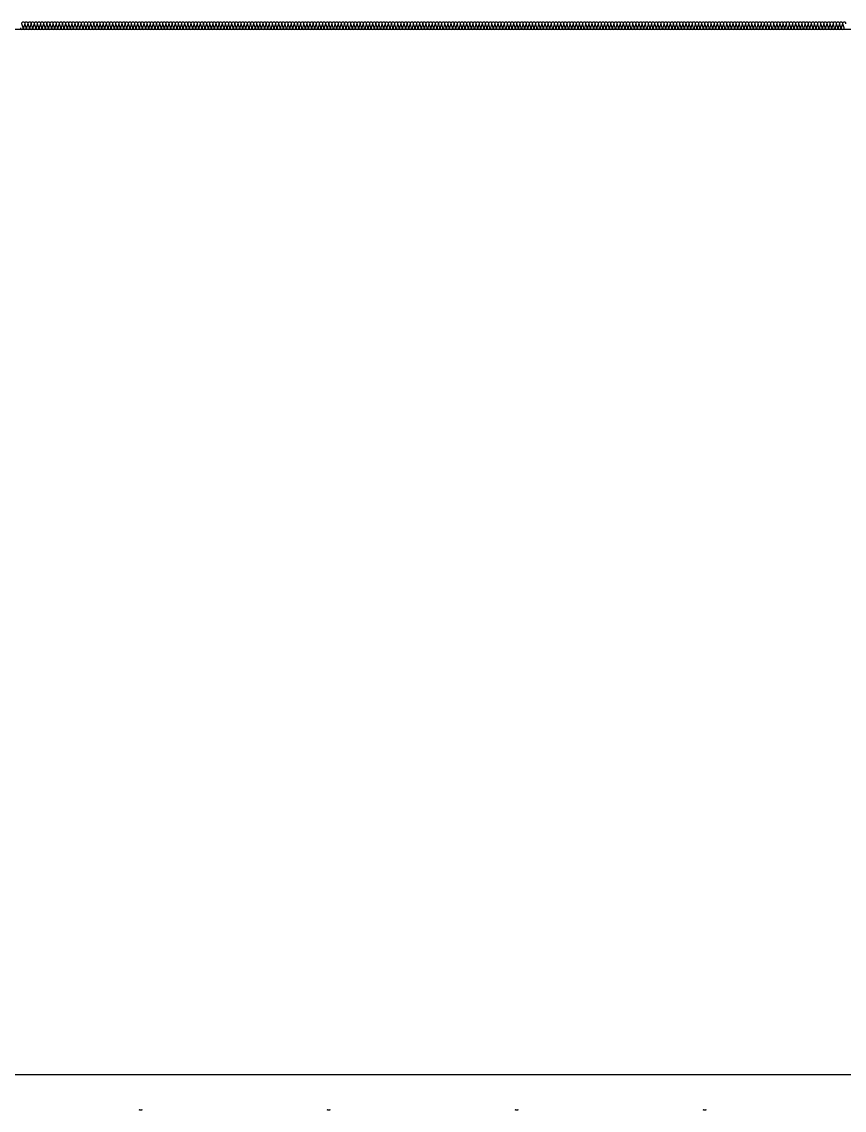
# Model space of a CAD drawing. Header units: millimetres. Extents: x 19868 to 801382, y -4805 to 85279.
# Drawn here: x 354238 to 359488, y 59952 to 66899 of the extents above; entities that cross this region are included whole.
import ezdxf

# ---------------------------------------------------------------- set-up
doc = ezdxf.new("R2010")
doc.units = ezdxf.units.MM
doc.header["$LTSCALE"] = 250
doc.linetypes.add('A2', pattern=[8, 2, -2, 2, -2])
for name, color, linetype in [('A-FIN', 6, 'Continuous'), ('C-1', 252, 'Continuous'), ('ISL', 251, 'Continuous')]:
    doc.layers.add(name, color=color, linetype=linetype)

msp = doc.modelspace()

# ---------------------------------------------------------------- linework, layer by layer
at = {"layer": 'A-FIN'}
msp.add_line((332488.2, 60178.9), (365288.2, 60178.9), dxfattribs=at)
at = {"layer": 'C-1', "linetype": 'A2'}
for p, q in [((354989.5, 59953.8), (355004.7, 59953.8)), ((356189.5, 59953.8), (356204.7, 59953.8)), ((357389.5, 59953.8), (357404.7, 59953.8)), ((358589.5, 59953.8), (358604.7, 59953.8))]:
    msp.add_line(p, q, dxfattribs=at)
for centre, start, end in [((354989.5, 59952.2), 90, 203.42869), ((355004.7, 59952.2), 336.57131, 90), ((356189.5, 59952.2), 90, 203.42869), ((356204.7, 59952.2), 336.57131, 90), ((357389.5, 59952.2), 90, 203.42869), ((357404.7, 59952.2), 336.57131, 90), ((358589.5, 59952.2), 90, 203.42869), ((358604.7, 59952.2), 336.57131, 90)]:
    msp.add_arc(centre, 1.62, start, end, dxfattribs=at)
at = {"layer": 'ISL'}
msp.add_lwpolyline([(365288.2, 60278.9), (365238.2, 60278.9), (365238.2, 65928.9), (364438.2, 65928.9), (364438.2, 66848.9), (349438.2, 66848.9), (349438.2, 65728.9), (348338.2, 65728.9), (348338.2, 66848.9), (333338.2, 66848.9), (333338.2, 65928.9), (332538.2, 65928.9), (332538.2, 60278.9), (332488.2, 60278.9)], dxfattribs=at)
msp.add_lwpolyline([(354229.4, 66861.1, 1.372593), (354247, 66861.1), (354239.4, 66886.8, -0.509267), (354248.2, 66898.9, -0.509267), (354257, 66886.8), (354249.4, 66861.1, 1.372593), (354267, 66861.1), (354259.4, 66886.8, -0.509267), (354268.2, 66898.9, -0.509267), (354277, 66886.8), (354269.4, 66861.1, 1.372593), (354287, 66861.1), (354279.4, 66886.8, -0.509267), (354288.2, 66898.9, -0.509267), (354297, 66886.8), (354289.4, 66861.1, 1.372593), (354307, 66861.1), (354299.4, 66886.8, -0.509267), (354308.2, 66898.9, -0.509267), (354317, 66886.8), (354309.4, 66861.1, 1.372593), (354327, 66861.1), (354319.4, 66886.8, -0.509267), (354328.2, 66898.9, -0.509267), (354337, 66886.8), (354329.4, 66861.1, 1.372593), (354347, 66861.1), (354339.4, 66886.8, -0.509267), (354348.2, 66898.9, -0.509267), (354357, 66886.8), (354349.4, 66861.1, 1.372593), (354367, 66861.1), (354359.4, 66886.8, -0.509267), (354368.2, 66898.9, -0.509267), (354377, 66886.8), (354369.4, 66861.1, 1.372593), (354387, 66861.1), (354379.4, 66886.8, -0.509267), (354388.2, 66898.9, -0.509267), (354397, 66886.8), (354389.4, 66861.1, 1.372593), (354407, 66861.1), (354399.4, 66886.8, -0.509267), (354408.2, 66898.9, -0.509267), (354417, 66886.8), (354409.4, 66861.1, 1.372593), (354427, 66861.1), (354419.4, 66886.8, -0.509267), (354428.2, 66898.9, -0.509267), (354437, 66886.8), (354429.4, 66861.1, 1.372593), (354447, 66861.1), (354439.4, 66886.8, -0.509267), (354448.2, 66898.9, -0.509267), (354457, 66886.8), (354449.4, 66861.1, 1.372593), (354467, 66861.1), (354459.4, 66886.8, -0.509267), (354468.2, 66898.9, -0.509267), (354477, 66886.8), (354469.4, 66861.1, 1.372593), (354487, 66861.1), (354479.4, 66886.8, -0.509267), (354488.2, 66898.9, -0.509267), (354497, 66886.8), (354489.4, 66861.1, 1.372593), (354507, 66861.1), (354499.4, 66886.8, -0.509267), (354508.2, 66898.9, -0.509267), (354517, 66886.8), (354509.4, 66861.1, 1.372593), (354527, 66861.1), (354519.4, 66886.8, -0.509267), (354528.2, 66898.9, -0.509267), (354537, 66886.8), (354529.4, 66861.1, 1.372593), (354547, 66861.1), (354539.4, 66886.8, -0.509267), (354548.2, 66898.9, -0.509267), (354557, 66886.8), (354549.4, 66861.1, 1.372593), (354567, 66861.1), (354559.4, 66886.8, -0.509267), (354568.2, 66898.9, -0.509267), (354577, 66886.8), (354569.4, 66861.1, 1.372593), (354587, 66861.1), (354579.4, 66886.8, -0.509267), (354588.2, 66898.9, -0.509267), (354597, 66886.8), (354589.4, 66861.1, 1.372593), (354607, 66861.1), (354599.4, 66886.8, -0.509267), (354608.2, 66898.9, -0.509267), (354617, 66886.8), (354609.4, 66861.1, 1.372593), (354627, 66861.1), (354619.4, 66886.8, -0.509267), (354628.2, 66898.9, -0.509267), (354637, 66886.8), (354629.4, 66861.1, 1.372593), (354647, 66861.1), (354639.4, 66886.8, -0.509267), (354648.2, 66898.9, -0.509267), (354657, 66886.8), (354649.4, 66861.1, 1.372593), (354667, 66861.1), (354659.4, 66886.8, -0.509267), (354668.2, 66898.9, -0.509267), (354677, 66886.8), (354669.4, 66861.1, 1.372593), (354687, 66861.1), (354679.4, 66886.8, -0.509267), (354688.2, 66898.9, -0.509267), (354697, 66886.8), (354689.4, 66861.1, 1.372593), (354707, 66861.1), (354699.4, 66886.8, -0.509267), (354708.2, 66898.9, -0.509267), (354717, 66886.8), (354709.4, 66861.1, 1.372593), (354727, 66861.1), (354719.4, 66886.8, -0.509267), (354728.2, 66898.9, -0.509267), (354737, 66886.8), (354729.4, 66861.1, 1.372593), (354747, 66861.1), (354739.4, 66886.8, -0.509267), (354748.2, 66898.9, -0.509267), (354757, 66886.8), (354749.4, 66861.1, 1.372593), (354767, 66861.1), (354759.4, 66886.8, -0.509267), (354768.2, 66898.9, -0.509267), (354777, 66886.8), (354769.4, 66861.1, 1.372593), (354787, 66861.1), (354779.4, 66886.8, -0.509267), (354788.2, 66898.9, -0.509267), (354797, 66886.8), (354789.4, 66861.1, 1.372593), (354807, 66861.1), (354799.4, 66886.8, -0.509267), (354808.2, 66898.9, -0.509267), (354817, 66886.8), (354809.4, 66861.1, 1.372593), (354827, 66861.1), (354819.4, 66886.8, -0.509267), (354828.2, 66898.9, -0.509267), (354837, 66886.8), (354829.4, 66861.1, 1.372593), (354847, 66861.1), (354839.4, 66886.8, -0.509267), (354848.2, 66898.9, -0.509267), (354857, 66886.8), (354849.4, 66861.1, 1.372593), (354867, 66861.1), (354859.4, 66886.8, -0.509267), (354868.2, 66898.9, -0.509267), (354877, 66886.8), (354869.4, 66861.1, 1.372593), (354887, 66861.1), (354879.4, 66886.8, -0.509267), (354888.2, 66898.9, -0.509267), (354897, 66886.8), (354889.4, 66861.1, 1.372593), (354907, 66861.1), (354899.4, 66886.8, -0.509267), (354908.2, 66898.9, -0.509267), (354917, 66886.8), (354909.4, 66861.1, 1.372593), (354927, 66861.1), (354919.4, 66886.8, -0.509267), (354928.2, 66898.9, -0.509267), (354937, 66886.8), (354929.4, 66861.1, 1.372593), (354947, 66861.1), (354939.4, 66886.8, -0.509267), (354948.2, 66898.9, -0.509267), (354957, 66886.8), (354949.4, 66861.1, 1.372593), (354967, 66861.1), (354959.4, 66886.8, -0.509267), (354968.2, 66898.9, -0.509267), (354977, 66886.8), (354969.4, 66861.1, 1.372593), (354987, 66861.1), (354979.4, 66886.8, -0.509267), (354988.2, 66898.9, -0.509267), (354997, 66886.8), (354989.4, 66861.1, 1.372593), (355007, 66861.1), (354999.4, 66886.8, -0.509267), (355008.2, 66898.9, -0.509267), (355017, 66886.8), (355009.4, 66861.1, 1.372593), (355027, 66861.1), (355019.4, 66886.8, -0.509267), (355028.2, 66898.9, -0.509267), (355037, 66886.8), (355029.4, 66861.1, 1.372593), (355047, 66861.1), (355039.4, 66886.8, -0.509267), (355048.2, 66898.9, -0.509267), (355057, 66886.8), (355049.4, 66861.1, 1.372593), (355067, 66861.1), (355059.4, 66886.8, -0.509267), (355068.2, 66898.9, -0.509267), (355077, 66886.8), (355069.4, 66861.1, 1.372593), (355087, 66861.1), (355079.4, 66886.8, -0.509267), (355088.2, 66898.9, -0.509267), (355097, 66886.8), (355089.4, 66861.1, 1.372593), (355107, 66861.1), (355099.4, 66886.8, -0.509267), (355108.2, 66898.9, -0.509267), (355117, 66886.8), (355109.4, 66861.1, 1.372593), (355127, 66861.1), (355119.4, 66886.8, -0.509267), (355128.2, 66898.9, -0.509267), (355137, 66886.8), (355129.4, 66861.1, 1.372593), (355147, 66861.1), (355139.4, 66886.8, -0.509267), (355148.2, 66898.9, -0.509267), (355157, 66886.8), (355149.4, 66861.1, 1.372593), (355167, 66861.1), (355159.4, 66886.8, -0.509267), (355168.2, 66898.9, -0.509267), (355177, 66886.8), (355169.4, 66861.1, 1.372593), (355187, 66861.1), (355179.4, 66886.8, -0.509267), (355188.2, 66898.9, -0.509267), (355197, 66886.8), (355189.4, 66861.1, 1.372593), (355207, 66861.1), (355199.4, 66886.8, -0.509267), (355208.2, 66898.9, -0.509267), (355217, 66886.8), (355209.4, 66861.1, 1.372593), (355227, 66861.1), (355219.4, 66886.8, -0.509267), (355228.2, 66898.9, -0.509267), (355237, 66886.8), (355229.4, 66861.1, 1.372593), (355247, 66861.1), (355239.4, 66886.8, -0.509267), (355248.2, 66898.9, -0.509267), (355257, 66886.8), (355249.4, 66861.1, 1.372593), (355267, 66861.1), (355259.4, 66886.8, -0.509267), (355268.2, 66898.9, -0.509267), (355277, 66886.8), (355269.4, 66861.1, 1.372593), (355287, 66861.1), (355279.4, 66886.8, -0.509267), (355288.2, 66898.9, -0.509267), (355297, 66886.8), (355289.4, 66861.1, 1.372593), (355307, 66861.1), (355299.4, 66886.8, -0.509267), (355308.2, 66898.9, -0.509267), (355317, 66886.8), (355309.4, 66861.1, 1.372593), (355327, 66861.1), (355319.4, 66886.8, -0.509267), (355328.2, 66898.9, -0.509267), (355337, 66886.8), (355329.4, 66861.1, 1.372593), (355347, 66861.1), (355339.4, 66886.8, -0.509267), (355348.2, 66898.9, -0.509267), (355357, 66886.8), (355349.4, 66861.1, 1.372593), (355367, 66861.1), (355359.4, 66886.8, -0.509267), (355368.2, 66898.9, -0.509267), (355377, 66886.8), (355369.4, 66861.1, 1.372593), (355387, 66861.1), (355379.4, 66886.8, -0.509267), (355388.2, 66898.9, -0.509267), (355397, 66886.8), (355389.4, 66861.1, 1.372593), (355407, 66861.1), (355399.4, 66886.8, -0.509267), (355408.2, 66898.9, -0.509267), (355417, 66886.8), (355409.4, 66861.1, 1.372593), (355427, 66861.1), (355419.4, 66886.8, -0.509267), (355428.2, 66898.9, -0.509267), (355437, 66886.8), (355429.4, 66861.1, 1.372593), (355447, 66861.1), (355439.4, 66886.8, -0.509267), (355448.2, 66898.9, -0.509267), (355457, 66886.8), (355449.4, 66861.1, 1.372593), (355467, 66861.1), (355459.4, 66886.8, -0.509267), (355468.2, 66898.9, -0.509267), (355477, 66886.8), (355469.4, 66861.1, 1.372593), (355487, 66861.1), (355479.4, 66886.8, -0.509267), (355488.2, 66898.9, -0.509267), (355497, 66886.8), (355489.4, 66861.1, 1.372593), (355507, 66861.1), (355499.4, 66886.8, -0.509267), (355508.2, 66898.9, -0.509267), (355517, 66886.8), (355509.4, 66861.1, 1.372593), (355527, 66861.1), (355519.4, 66886.8, -0.509267), (355528.2, 66898.9, -0.509267), (355537, 66886.8), (355529.4, 66861.1, 1.372593), (355547, 66861.1), (355539.4, 66886.8, -0.509267), (355548.2, 66898.9, -0.509267), (355557, 66886.8), (355549.4, 66861.1, 1.372593), (355567, 66861.1), (355559.4, 66886.8, -0.509267), (355568.2, 66898.9, -0.509267), (355577, 66886.8), (355569.4, 66861.1, 1.372593), (355587, 66861.1), (355579.4, 66886.8, -0.509267), (355588.2, 66898.9, -0.509267), (355597, 66886.8), (355589.4, 66861.1, 1.372593), (355607, 66861.1), (355599.4, 66886.8, -0.509267), (355608.2, 66898.9, -0.509267), (355617, 66886.8), (355609.4, 66861.1, 1.372593), (355627, 66861.1), (355619.4, 66886.8, -0.509267), (355628.2, 66898.9, -0.509267), (355637, 66886.8), (355629.4, 66861.1, 1.372593), (355647, 66861.1), (355639.4, 66886.8, -0.509267), (355648.2, 66898.9, -0.509267), (355657, 66886.8), (355649.4, 66861.1, 1.372593), (355667, 66861.1), (355659.4, 66886.8, -0.509267), (355668.2, 66898.9, -0.509267), (355677, 66886.8), (355669.4, 66861.1, 1.372593), (355687, 66861.1), (355679.4, 66886.8, -0.509267), (355688.2, 66898.9, -0.509267), (355697, 66886.8), (355689.4, 66861.1, 1.372593), (355707, 66861.1), (355699.4, 66886.8, -0.509267), (355708.2, 66898.9, -0.509267), (355717, 66886.8), (355709.4, 66861.1, 1.372593), (355727, 66861.1), (355719.4, 66886.8, -0.509267), (355728.2, 66898.9, -0.509267), (355737, 66886.8), (355729.4, 66861.1, 1.372593), (355747, 66861.1), (355739.4, 66886.8, -0.509267), (355748.2, 66898.9, -0.509267), (355757, 66886.8), (355749.4, 66861.1, 1.372593), (355767, 66861.1), (355759.4, 66886.8, -0.509267), (355768.2, 66898.9, -0.509267), (355777, 66886.8), (355769.4, 66861.1, 1.372593), (355787, 66861.1), (355779.4, 66886.8, -0.509267), (355788.2, 66898.9, -0.509267), (355797, 66886.8), (355789.4, 66861.1, 1.372593), (355807, 66861.1), (355799.4, 66886.8, -0.509267), (355808.2, 66898.9, -0.509267), (355817, 66886.8), (355809.4, 66861.1, 1.372593), (355827, 66861.1), (355819.4, 66886.8, -0.509267), (355828.2, 66898.9, -0.509267), (355837, 66886.8), (355829.4, 66861.1, 1.372593), (355847, 66861.1), (355839.4, 66886.8, -0.509267), (355848.2, 66898.9, -0.509267), (355857, 66886.8), (355849.4, 66861.1, 1.372593), (355867, 66861.1), (355859.4, 66886.8, -0.509267), (355868.2, 66898.9, -0.509267), (355877, 66886.8), (355869.4, 66861.1, 1.372593), (355887, 66861.1), (355879.4, 66886.8, -0.509267), (355888.2, 66898.9, -0.509267), (355897, 66886.8), (355889.4, 66861.1, 1.372593), (355907, 66861.1), (355899.4, 66886.8, -0.509267), (355908.2, 66898.9, -0.509267), (355917, 66886.8), (355909.4, 66861.1, 1.372593), (355927, 66861.1), (355919.4, 66886.8, -0.509267), (355928.2, 66898.9, -0.509267), (355937, 66886.8), (355929.4, 66861.1, 1.372593), (355947, 66861.1), (355939.4, 66886.8, -0.509267), (355948.2, 66898.9, -0.509267), (355957, 66886.8), (355949.4, 66861.1, 1.372593), (355967, 66861.1), (355959.4, 66886.8, -0.509267), (355968.2, 66898.9, -0.509267), (355977, 66886.8), (355969.4, 66861.1, 1.372593), (355987, 66861.1), (355979.4, 66886.8, -0.509267), (355988.2, 66898.9, -0.509267), (355997, 66886.8), (355989.4, 66861.1, 1.372593), (356007, 66861.1), (355999.4, 66886.8, -0.509267), (356008.2, 66898.9, -0.509267), (356017, 66886.8), (356009.4, 66861.1, 1.372593), (356027, 66861.1), (356019.4, 66886.8, -0.509267), (356028.2, 66898.9, -0.509267), (356037, 66886.8), (356029.4, 66861.1, 1.372593), (356047, 66861.1), (356039.4, 66886.8, -0.509267), (356048.2, 66898.9, -0.509267), (356057, 66886.8), (356049.4, 66861.1, 1.372593), (356067, 66861.1), (356059.4, 66886.8, -0.509267), (356068.2, 66898.9, -0.509267), (356077, 66886.8), (356069.4, 66861.1, 1.372593), (356087, 66861.1), (356079.4, 66886.8, -0.509267), (356088.2, 66898.9, -0.509267), (356097, 66886.8), (356089.4, 66861.1, 1.372593), (356107, 66861.1), (356099.4, 66886.8, -0.509267), (356108.2, 66898.9, -0.509267), (356117, 66886.8), (356109.4, 66861.1, 1.372593), (356127, 66861.1), (356119.4, 66886.8, -0.509267), (356128.2, 66898.9, -0.509267), (356137, 66886.8), (356129.4, 66861.1, 1.372593), (356147, 66861.1), (356139.4, 66886.8, -0.509267), (356148.2, 66898.9, -0.509267), (356157, 66886.8), (356149.4, 66861.1, 1.372593), (356167, 66861.1), (356159.4, 66886.8, -0.509267), (356168.2, 66898.9, -0.509267), (356177, 66886.8), (356169.4, 66861.1, 1.372593), (356187, 66861.1), (356179.4, 66886.8, -0.509267), (356188.2, 66898.9, -0.509267), (356197, 66886.8), (356189.4, 66861.1, 1.372593), (356207, 66861.1), (356199.4, 66886.8, -0.509267), (356208.2, 66898.9, -0.509267), (356217, 66886.8), (356209.4, 66861.1, 1.372593), (356227, 66861.1), (356219.4, 66886.8, -0.509267), (356228.2, 66898.9, -0.509267), (356237, 66886.8), (356229.4, 66861.1, 1.372593), (356247, 66861.1), (356239.4, 66886.8, -0.509267), (356248.2, 66898.9, -0.509267), (356257, 66886.8), (356249.4, 66861.1, 1.372593), (356267, 66861.1), (356259.4, 66886.8, -0.509267), (356268.2, 66898.9, -0.509267), (356277, 66886.8), (356269.4, 66861.1, 1.372593), (356287, 66861.1), (356279.4, 66886.8, -0.509267), (356288.2, 66898.9, -0.509267), (356297, 66886.8), (356289.4, 66861.1, 1.372593), (356307, 66861.1), (356299.4, 66886.8, -0.509267), (356308.2, 66898.9, -0.509267), (356317, 66886.8), (356309.4, 66861.1, 1.372593), (356327, 66861.1), (356319.4, 66886.8, -0.509267), (356328.2, 66898.9, -0.509267), (356337, 66886.8), (356329.4, 66861.1, 1.372593), (356347, 66861.1), (356339.4, 66886.8, -0.509267), (356348.2, 66898.9, -0.509267), (356357, 66886.8), (356349.4, 66861.1, 1.372593), (356367, 66861.1), (356359.4, 66886.8, -0.509267), (356368.2, 66898.9, -0.509267), (356377, 66886.8), (356369.4, 66861.1, 1.372593), (356387, 66861.1), (356379.4, 66886.8, -0.509267), (356388.2, 66898.9, -0.509267), (356397, 66886.8), (356389.4, 66861.1, 1.372593), (356407, 66861.1), (356399.4, 66886.8, -0.509267), (356408.2, 66898.9, -0.509267), (356417, 66886.8), (356409.4, 66861.1, 1.372593), (356427, 66861.1), (356419.4, 66886.8, -0.509267), (356428.2, 66898.9, -0.509267), (356437, 66886.8), (356429.4, 66861.1, 1.372593), (356447, 66861.1), (356439.4, 66886.8, -0.509267), (356448.2, 66898.9, -0.509267), (356457, 66886.8), (356449.4, 66861.1, 1.372593), (356467, 66861.1), (356459.4, 66886.8, -0.509267), (356468.2, 66898.9, -0.509267), (356477, 66886.8), (356469.4, 66861.1, 1.372593), (356487, 66861.1), (356479.4, 66886.8, -0.509267), (356488.2, 66898.9, -0.509267), (356497, 66886.8), (356489.4, 66861.1, 1.372593), (356507, 66861.1), (356499.4, 66886.8, -0.509267), (356508.2, 66898.9, -0.509267), (356517, 66886.8), (356509.4, 66861.1, 1.372593), (356527, 66861.1), (356519.4, 66886.8, -0.509267), (356528.2, 66898.9, -0.509267), (356537, 66886.8), (356529.4, 66861.1, 1.372593), (356547, 66861.1), (356539.4, 66886.8, -0.509267), (356548.2, 66898.9, -0.509267), (356557, 66886.8), (356549.4, 66861.1, 1.372593), (356567, 66861.1), (356559.4, 66886.8, -0.509267), (356568.2, 66898.9, -0.509267), (356577, 66886.8), (356569.4, 66861.1, 1.372593), (356587, 66861.1), (356579.4, 66886.8, -0.509267), (356588.2, 66898.9, -0.509267), (356597, 66886.8), (356589.4, 66861.1, 1.372593), (356607, 66861.1), (356599.4, 66886.8, -0.509267), (356608.2, 66898.9, -0.509267), (356617, 66886.8), (356609.4, 66861.1, 1.372593), (356627, 66861.1), (356619.4, 66886.8, -0.509267), (356628.2, 66898.9, -0.509267), (356637, 66886.8), (356629.4, 66861.1, 1.372593), (356647, 66861.1), (356639.4, 66886.8, -0.509267), (356648.2, 66898.9, -0.509267), (356657, 66886.8), (356649.4, 66861.1, 1.372593), (356667, 66861.1), (356659.4, 66886.8, -0.509267), (356668.2, 66898.9, -0.509267), (356677, 66886.8), (356669.4, 66861.1, 1.372593), (356687, 66861.1), (356679.4, 66886.8, -0.509267), (356688.2, 66898.9, -0.509267), (356697, 66886.8), (356689.4, 66861.1, 1.372593), (356707, 66861.1), (356699.4, 66886.8, -0.509267), (356708.2, 66898.9, -0.509267), (356717, 66886.8), (356709.4, 66861.1, 1.372593), (356727, 66861.1), (356719.4, 66886.8, -0.509267), (356728.2, 66898.9, -0.509267), (356737, 66886.8), (356729.4, 66861.1, 1.372593), (356747, 66861.1), (356739.4, 66886.8, -0.509267), (356748.2, 66898.9, -0.509267), (356757, 66886.8), (356749.4, 66861.1, 1.372593), (356767, 66861.1), (356759.4, 66886.8, -0.509267), (356768.2, 66898.9, -0.509267), (356777, 66886.8), (356769.4, 66861.1, 1.372593), (356787, 66861.1), (356779.4, 66886.8, -0.509267), (356788.2, 66898.9, -0.509267), (356797, 66886.8), (356789.4, 66861.1, 1.372593), (356807, 66861.1), (356799.4, 66886.8, -0.509267), (356808.2, 66898.9, -0.509267), (356817, 66886.8), (356809.4, 66861.1, 1.372593), (356827, 66861.1), (356819.4, 66886.8, -0.509267), (356828.2, 66898.9, -0.509267), (356837, 66886.8), (356829.4, 66861.1, 1.372593), (356847, 66861.1), (356839.4, 66886.8, -0.509267), (356848.2, 66898.9, -0.509267), (356857, 66886.8), (356849.4, 66861.1, 1.372593), (356867, 66861.1), (356859.4, 66886.8, -0.509267), (356868.2, 66898.9, -0.509267), (356877, 66886.8), (356869.4, 66861.1, 1.372593), (356887, 66861.1), (356879.4, 66886.8, -0.509267), (356888.2, 66898.9, -0.509267), (356897, 66886.8), (356889.4, 66861.1, 1.372593), (356907, 66861.1), (356899.4, 66886.8, -0.509267), (356908.2, 66898.9, -0.509267), (356917, 66886.8), (356909.4, 66861.1, 1.372593), (356927, 66861.1), (356919.4, 66886.8, -0.509267), (356928.2, 66898.9, -0.509267), (356937, 66886.8), (356929.4, 66861.1, 1.372593), (356947, 66861.1), (356939.4, 66886.8, -0.509267), (356948.2, 66898.9, -0.509267), (356957, 66886.8), (356949.4, 66861.1, 1.372593), (356967, 66861.1), (356959.4, 66886.8, -0.509267), (356968.2, 66898.9, -0.509267), (356977, 66886.8), (356969.4, 66861.1, 1.372593), (356987, 66861.1), (356979.4, 66886.8, -0.509267), (356988.2, 66898.9, -0.509267), (356997, 66886.8), (356989.4, 66861.1, 1.372593), (357007, 66861.1), (356999.4, 66886.8, -0.509267), (357008.2, 66898.9, -0.509267), (357017, 66886.8), (357009.4, 66861.1, 1.372593), (357027, 66861.1), (357019.4, 66886.8, -0.509267), (357028.2, 66898.9, -0.509267), (357037, 66886.8), (357029.4, 66861.1, 1.372593), (357047, 66861.1), (357039.4, 66886.8, -0.509267), (357048.2, 66898.9, -0.509267), (357057, 66886.8), (357049.4, 66861.1, 1.372593), (357067, 66861.1), (357059.4, 66886.8, -0.509267), (357068.2, 66898.9, -0.509267), (357077, 66886.8), (357069.4, 66861.1, 1.372593), (357087, 66861.1), (357079.4, 66886.8, -0.509267), (357088.2, 66898.9, -0.509267), (357097, 66886.8), (357089.4, 66861.1, 1.372593), (357107, 66861.1), (357099.4, 66886.8, -0.509267), (357108.2, 66898.9, -0.509267), (357117, 66886.8), (357109.4, 66861.1, 1.372593), (357127, 66861.1), (357119.4, 66886.8, -0.509267), (357128.2, 66898.9, -0.509267), (357137, 66886.8), (357129.4, 66861.1, 1.372593), (357147, 66861.1), (357139.4, 66886.8, -0.509267), (357148.2, 66898.9, -0.509267), (357157, 66886.8), (357149.4, 66861.1, 1.372593), (357167, 66861.1), (357159.4, 66886.8, -0.509267), (357168.2, 66898.9, -0.509267), (357177, 66886.8), (357169.4, 66861.1, 1.372593), (357187, 66861.1), (357179.4, 66886.8, -0.509267), (357188.2, 66898.9, -0.509267), (357197, 66886.8), (357189.4, 66861.1, 1.372593), (357207, 66861.1), (357199.4, 66886.8, -0.509267), (357208.2, 66898.9, -0.509267), (357217, 66886.8), (357209.4, 66861.1, 1.372593), (357227, 66861.1), (357219.4, 66886.8, -0.509267), (357228.2, 66898.9, -0.509267), (357237, 66886.8), (357229.4, 66861.1, 1.372593), (357247, 66861.1), (357239.4, 66886.8, -0.509267), (357248.2, 66898.9, -0.509267), (357257, 66886.8), (357249.4, 66861.1, 1.372593), (357267, 66861.1), (357259.4, 66886.8, -0.509267), (357268.2, 66898.9, -0.509267), (357277, 66886.8), (357269.4, 66861.1, 1.372593), (357287, 66861.1), (357279.4, 66886.8, -0.509267), (357288.2, 66898.9, -0.509267), (357297, 66886.8), (357289.4, 66861.1, 1.372593), (357307, 66861.1), (357299.4, 66886.8, -0.509267), (357308.2, 66898.9, -0.509267), (357317, 66886.8), (357309.4, 66861.1, 1.372593), (357327, 66861.1), (357319.4, 66886.8, -0.509267), (357328.2, 66898.9, -0.509267), (357337, 66886.8), (357329.4, 66861.1, 1.372593), (357347, 66861.1), (357339.4, 66886.8, -0.509267), (357348.2, 66898.9, -0.509267), (357357, 66886.8), (357349.4, 66861.1, 1.372593), (357367, 66861.1), (357359.4, 66886.8, -0.509267), (357368.2, 66898.9, -0.509267), (357377, 66886.8), (357369.4, 66861.1, 1.372593), (357387, 66861.1), (357379.4, 66886.8, -0.509267), (357388.2, 66898.9, -0.509267), (357397, 66886.8), (357389.4, 66861.1, 1.372593), (357407, 66861.1), (357399.4, 66886.8, -0.509267), (357408.2, 66898.9, -0.509267), (357417, 66886.8), (357409.4, 66861.1, 1.372593), (357427, 66861.1), (357419.4, 66886.8, -0.509267), (357428.2, 66898.9, -0.509267), (357437, 66886.8), (357429.4, 66861.1, 1.372593), (357447, 66861.1), (357439.4, 66886.8, -0.509267), (357448.2, 66898.9, -0.509267), (357457, 66886.8), (357449.4, 66861.1, 1.372593), (357467, 66861.1), (357459.4, 66886.8, -0.509267), (357468.2, 66898.9, -0.509267), (357477, 66886.8), (357469.4, 66861.1, 1.372593), (357487, 66861.1), (357479.4, 66886.8, -0.509267), (357488.2, 66898.9, -0.509267), (357497, 66886.8), (357489.4, 66861.1, 1.372593), (357507, 66861.1), (357499.4, 66886.8, -0.509267), (357508.2, 66898.9, -0.509267), (357517, 66886.8), (357509.4, 66861.1, 1.372593), (357527, 66861.1), (357519.4, 66886.8, -0.509267), (357528.2, 66898.9, -0.509267), (357537, 66886.8), (357529.4, 66861.1, 1.372593), (357547, 66861.1), (357539.4, 66886.8, -0.509267), (357548.2, 66898.9, -0.509267), (357557, 66886.8), (357549.4, 66861.1, 1.372593), (357567, 66861.1), (357559.4, 66886.8, -0.509267), (357568.2, 66898.9, -0.509267), (357577, 66886.8), (357569.4, 66861.1, 1.372593), (357587, 66861.1), (357579.4, 66886.8, -0.509267), (357588.2, 66898.9, -0.509267), (357597, 66886.8), (357589.4, 66861.1, 1.372593), (357607, 66861.1), (357599.4, 66886.8, -0.509267), (357608.2, 66898.9, -0.509267), (357617, 66886.8), (357609.4, 66861.1, 1.372593), (357627, 66861.1), (357619.4, 66886.8, -0.509267), (357628.2, 66898.9, -0.509267), (357637, 66886.8), (357629.4, 66861.1, 1.372593), (357647, 66861.1), (357639.4, 66886.8, -0.509267), (357648.2, 66898.9, -0.509267), (357657, 66886.8), (357649.4, 66861.1, 1.372593), (357667, 66861.1), (357659.4, 66886.8, -0.509267), (357668.2, 66898.9, -0.509267), (357677, 66886.8), (357669.4, 66861.1, 1.372593), (357687, 66861.1), (357679.4, 66886.8, -0.509267), (357688.2, 66898.9, -0.509267), (357697, 66886.8), (357689.4, 66861.1, 1.372593), (357707, 66861.1), (357699.4, 66886.8, -0.509267), (357708.2, 66898.9, -0.509267), (357717, 66886.8), (357709.4, 66861.1, 1.372593), (357727, 66861.1), (357719.4, 66886.8, -0.509267), (357728.2, 66898.9, -0.509267), (357737, 66886.8), (357729.4, 66861.1, 1.372593), (357747, 66861.1), (357739.4, 66886.8, -0.509267), (357748.2, 66898.9, -0.509267), (357757, 66886.8), (357749.4, 66861.1, 1.372593), (357767, 66861.1), (357759.4, 66886.8, -0.509267), (357768.2, 66898.9, -0.509267), (357777, 66886.8), (357769.4, 66861.1, 1.372593), (357787, 66861.1), (357779.4, 66886.8, -0.509267), (357788.2, 66898.9, -0.509267), (357797, 66886.8), (357789.4, 66861.1, 1.372593), (357807, 66861.1), (357799.4, 66886.8, -0.509267), (357808.2, 66898.9, -0.509267), (357817, 66886.8), (357809.4, 66861.1, 1.372593), (357827, 66861.1), (357819.4, 66886.8, -0.509267), (357828.2, 66898.9, -0.509267), (357837, 66886.8), (357829.4, 66861.1, 1.372593), (357847, 66861.1), (357839.4, 66886.8, -0.509267), (357848.2, 66898.9, -0.509267), (357857, 66886.8), (357849.4, 66861.1, 1.372593), (357867, 66861.1), (357859.4, 66886.8, -0.509267), (357868.2, 66898.9, -0.509267), (357877, 66886.8), (357869.4, 66861.1, 1.372593), (357887, 66861.1), (357879.4, 66886.8, -0.509267), (357888.2, 66898.9, -0.509267), (357897, 66886.8), (357889.4, 66861.1, 1.372593), (357907, 66861.1), (357899.4, 66886.8, -0.509267), (357908.2, 66898.9, -0.509267), (357917, 66886.8), (357909.4, 66861.1, 1.372593), (357927, 66861.1), (357919.4, 66886.8, -0.509267), (357928.2, 66898.9, -0.509267), (357937, 66886.8), (357929.4, 66861.1, 1.372593), (357947, 66861.1), (357939.4, 66886.8, -0.509267), (357948.2, 66898.9, -0.509267), (357957, 66886.8), (357949.4, 66861.1, 1.372593), (357967, 66861.1), (357959.4, 66886.8, -0.509267), (357968.2, 66898.9, -0.509267), (357977, 66886.8), (357969.4, 66861.1, 1.372593), (357987, 66861.1), (357979.4, 66886.8, -0.509267), (357988.2, 66898.9, -0.509267), (357997, 66886.8), (357989.4, 66861.1, 1.372593), (358007, 66861.1), (357999.4, 66886.8, -0.509267), (358008.2, 66898.9, -0.509267), (358017, 66886.8), (358009.4, 66861.1, 1.372593), (358027, 66861.1), (358019.4, 66886.8, -0.509267), (358028.2, 66898.9, -0.509267), (358037, 66886.8), (358029.4, 66861.1, 1.372593), (358047, 66861.1), (358039.4, 66886.8, -0.509267), (358048.2, 66898.9, -0.509267), (358057, 66886.8), (358049.4, 66861.1, 1.372593), (358067, 66861.1), (358059.4, 66886.8, -0.509267), (358068.2, 66898.9, -0.509267), (358077, 66886.8), (358069.4, 66861.1, 1.372593), (358087, 66861.1), (358079.4, 66886.8, -0.509267), (358088.2, 66898.9, -0.509267), (358097, 66886.8), (358089.4, 66861.1, 1.372593), (358107, 66861.1), (358099.4, 66886.8, -0.509267), (358108.2, 66898.9, -0.509267), (358117, 66886.8), (358109.4, 66861.1, 1.372593), (358127, 66861.1), (358119.4, 66886.8, -0.509267), (358128.2, 66898.9, -0.509267), (358137, 66886.8), (358129.4, 66861.1, 1.372593), (358147, 66861.1), (358139.4, 66886.8, -0.509267), (358148.2, 66898.9, -0.509267), (358157, 66886.8), (358149.4, 66861.1, 1.372593), (358167, 66861.1), (358159.4, 66886.8, -0.509267), (358168.2, 66898.9, -0.509267), (358177, 66886.8), (358169.4, 66861.1, 1.372593), (358187, 66861.1), (358179.4, 66886.8, -0.509267), (358188.2, 66898.9, -0.509267), (358197, 66886.8), (358189.4, 66861.1, 1.372593), (358207, 66861.1), (358199.4, 66886.8, -0.509267), (358208.2, 66898.9, -0.509267), (358217, 66886.8), (358209.4, 66861.1, 1.372593), (358227, 66861.1), (358219.4, 66886.8, -0.509267), (358228.2, 66898.9, -0.509267), (358237, 66886.8), (358229.4, 66861.1, 1.372593), (358247, 66861.1), (358239.4, 66886.8, -0.509267), (358248.2, 66898.9, -0.509267), (358257, 66886.8), (358249.4, 66861.1, 1.372593), (358267, 66861.1), (358259.4, 66886.8, -0.509267), (358268.2, 66898.9, -0.509267), (358277, 66886.8), (358269.4, 66861.1, 1.372593), (358287, 66861.1), (358279.4, 66886.8, -0.509267), (358288.2, 66898.9, -0.509267), (358297, 66886.8), (358289.4, 66861.1, 1.372593), (358307, 66861.1), (358299.4, 66886.8, -0.509267), (358308.2, 66898.9, -0.509267), (358317, 66886.8), (358309.4, 66861.1, 1.372593), (358327, 66861.1), (358319.4, 66886.8, -0.509267), (358328.2, 66898.9, -0.509267), (358337, 66886.8), (358329.4, 66861.1, 1.372593), (358347, 66861.1), (358339.4, 66886.8, -0.509267), (358348.2, 66898.9, -0.509267), (358357, 66886.8), (358349.4, 66861.1, 1.372593), (358367, 66861.1), (358359.4, 66886.8, -0.509267), (358368.2, 66898.9, -0.509267), (358377, 66886.8), (358369.4, 66861.1, 1.372593), (358387, 66861.1), (358379.4, 66886.8, -0.509267), (358388.2, 66898.9, -0.509267), (358397, 66886.8), (358389.4, 66861.1, 1.372593), (358407, 66861.1), (358399.4, 66886.8, -0.509267), (358408.2, 66898.9, -0.509267), (358417, 66886.8), (358409.4, 66861.1, 1.372593), (358427, 66861.1), (358419.4, 66886.8, -0.509267), (358428.2, 66898.9, -0.509267), (358437, 66886.8), (358429.4, 66861.1, 1.372593), (358447, 66861.1), (358439.4, 66886.8, -0.509267), (358448.2, 66898.9, -0.509267), (358457, 66886.8), (358449.4, 66861.1, 1.372593), (358467, 66861.1), (358459.4, 66886.8, -0.509267), (358468.2, 66898.9, -0.509267), (358477, 66886.8), (358469.4, 66861.1, 1.372593), (358487, 66861.1), (358479.4, 66886.8, -0.509267), (358488.2, 66898.9, -0.509267), (358497, 66886.8), (358489.4, 66861.1, 1.372593), (358507, 66861.1), (358499.4, 66886.8, -0.509267), (358508.2, 66898.9, -0.509267), (358517, 66886.8), (358509.4, 66861.1, 1.372593), (358527, 66861.1), (358519.4, 66886.8, -0.509267), (358528.2, 66898.9, -0.509267), (358537, 66886.8), (358529.4, 66861.1, 1.372593), (358547, 66861.1), (358539.4, 66886.8, -0.509267), (358548.2, 66898.9, -0.509267), (358557, 66886.8), (358549.4, 66861.1, 1.372593), (358567, 66861.1), (358559.4, 66886.8, -0.509267), (358568.2, 66898.9, -0.509267), (358577, 66886.8), (358569.4, 66861.1, 1.372593), (358587, 66861.1), (358579.4, 66886.8, -0.509267), (358588.2, 66898.9, -0.509267), (358597, 66886.8), (358589.4, 66861.1, 1.372593), (358607, 66861.1), (358599.4, 66886.8, -0.509267), (358608.2, 66898.9, -0.509267), (358617, 66886.8), (358609.4, 66861.1, 1.372593), (358627, 66861.1), (358619.4, 66886.8, -0.509267), (358628.2, 66898.9, -0.509267), (358637, 66886.8), (358629.4, 66861.1, 1.372593), (358647, 66861.1), (358639.4, 66886.8, -0.509267), (358648.2, 66898.9, -0.509267), (358657, 66886.8), (358649.4, 66861.1, 1.372593), (358667, 66861.1), (358659.4, 66886.8, -0.509267), (358668.2, 66898.9, -0.509267), (358677, 66886.8), (358669.4, 66861.1, 1.372593), (358687, 66861.1), (358679.4, 66886.8, -0.509267), (358688.2, 66898.9, -0.509267), (358697, 66886.8), (358689.4, 66861.1, 1.372593), (358707, 66861.1), (358699.4, 66886.8, -0.509267), (358708.2, 66898.9, -0.509267), (358717, 66886.8), (358709.4, 66861.1, 1.372593), (358727, 66861.1), (358719.4, 66886.8, -0.509267), (358728.2, 66898.9, -0.509267), (358737, 66886.8), (358729.4, 66861.1, 1.372593), (358747, 66861.1), (358739.4, 66886.8, -0.509267), (358748.2, 66898.9, -0.509267), (358757, 66886.8), (358749.4, 66861.1, 1.372593), (358767, 66861.1), (358759.4, 66886.8, -0.509267), (358768.2, 66898.9, -0.509267), (358777, 66886.8), (358769.4, 66861.1, 1.372593), (358787, 66861.1), (358779.4, 66886.8, -0.509267), (358788.2, 66898.9, -0.509267), (358797, 66886.8), (358789.4, 66861.1, 1.372593), (358807, 66861.1), (358799.4, 66886.8, -0.509267), (358808.2, 66898.9, -0.509267), (358817, 66886.8), (358809.4, 66861.1, 1.372593), (358827, 66861.1), (358819.4, 66886.8, -0.509267), (358828.2, 66898.9, -0.509267), (358837, 66886.8), (358829.4, 66861.1, 1.372593), (358847, 66861.1), (358839.4, 66886.8, -0.509267), (358848.2, 66898.9, -0.509267), (358857, 66886.8), (358849.4, 66861.1, 1.372593), (358867, 66861.1), (358859.4, 66886.8, -0.509267), (358868.2, 66898.9, -0.509267), (358877, 66886.8), (358869.4, 66861.1, 1.372593), (358887, 66861.1), (358879.4, 66886.8, -0.509267), (358888.2, 66898.9, -0.509267), (358897, 66886.8), (358889.4, 66861.1, 1.372593), (358907, 66861.1), (358899.4, 66886.8, -0.509267), (358908.2, 66898.9, -0.509267), (358917, 66886.8), (358909.4, 66861.1, 1.372593), (358927, 66861.1), (358919.4, 66886.8, -0.509267), (358928.2, 66898.9, -0.509267), (358937, 66886.8), (358929.4, 66861.1, 1.372593), (358947, 66861.1), (358939.4, 66886.8, -0.509267), (358948.2, 66898.9, -0.509267), (358957, 66886.8), (358949.4, 66861.1, 1.372593), (358967, 66861.1), (358959.4, 66886.8, -0.509267), (358968.2, 66898.9, -0.509267), (358977, 66886.8), (358969.4, 66861.1, 1.372593), (358987, 66861.1), (358979.4, 66886.8, -0.509267), (358988.2, 66898.9, -0.509267), (358997, 66886.8), (358989.4, 66861.1, 1.372593), (359007, 66861.1), (358999.4, 66886.8, -0.509267), (359008.2, 66898.9, -0.509267), (359017, 66886.8), (359009.4, 66861.1, 1.372593), (359027, 66861.1), (359019.4, 66886.8, -0.509267), (359028.2, 66898.9, -0.509267), (359037, 66886.8), (359029.4, 66861.1, 1.372593), (359047, 66861.1), (359039.4, 66886.8, -0.509267), (359048.2, 66898.9, -0.509267), (359057, 66886.8), (359049.4, 66861.1, 1.372593), (359067, 66861.1), (359059.4, 66886.8, -0.509267), (359068.2, 66898.9, -0.509267), (359077, 66886.8), (359069.4, 66861.1, 1.372593), (359087, 66861.1), (359079.4, 66886.8, -0.509267), (359088.2, 66898.9, -0.509267), (359097, 66886.8), (359089.4, 66861.1, 1.372593), (359107, 66861.1), (359099.4, 66886.8, -0.509267), (359108.2, 66898.9, -0.509267), (359117, 66886.8), (359109.4, 66861.1, 1.372593), (359127, 66861.1), (359119.4, 66886.8, -0.509267), (359128.2, 66898.9, -0.509267), (359137, 66886.8), (359129.4, 66861.1, 1.372593), (359147, 66861.1), (359139.4, 66886.8, -0.509267), (359148.2, 66898.9, -0.509267), (359157, 66886.8), (359149.4, 66861.1, 1.372593), (359167, 66861.1), (359159.4, 66886.8, -0.509267), (359168.2, 66898.9, -0.509267), (359177, 66886.8), (359169.4, 66861.1, 1.372593), (359187, 66861.1), (359179.4, 66886.8, -0.509267), (359188.2, 66898.9, -0.509267), (359197, 66886.8), (359189.4, 66861.1, 1.372593), (359207, 66861.1), (359199.4, 66886.8, -0.509267), (359208.2, 66898.9, -0.509267), (359217, 66886.8), (359209.4, 66861.1, 1.372593), (359227, 66861.1), (359219.4, 66886.8, -0.509267), (359228.2, 66898.9, -0.509267), (359237, 66886.8), (359229.4, 66861.1, 1.372593), (359247, 66861.1), (359239.4, 66886.8, -0.509267), (359248.2, 66898.9, -0.509267), (359257, 66886.8), (359249.4, 66861.1, 1.372593), (359267, 66861.1), (359259.4, 66886.8, -0.509267), (359268.2, 66898.9, -0.509267), (359277, 66886.8), (359269.4, 66861.1, 1.372593), (359287, 66861.1), (359279.4, 66886.8, -0.509267), (359288.2, 66898.9, -0.509267), (359297, 66886.8), (359289.4, 66861.1, 1.372593), (359307, 66861.1), (359299.4, 66886.8, -0.509267), (359308.2, 66898.9, -0.509267), (359317, 66886.8), (359309.4, 66861.1, 1.372593), (359327, 66861.1), (359319.4, 66886.8, -0.509267), (359328.2, 66898.9, -0.509267), (359337, 66886.8), (359329.4, 66861.1, 1.372593), (359347, 66861.1), (359339.4, 66886.8, -0.509267), (359348.2, 66898.9, -0.509267), (359357, 66886.8), (359349.4, 66861.1, 1.372593), (359367, 66861.1), (359359.4, 66886.8, -0.509267), (359368.2, 66898.9, -0.509267), (359377, 66886.8), (359369.4, 66861.1, 1.372593), (359387, 66861.1), (359379.4, 66886.8, -0.509267), (359388.2, 66898.9, -0.509267), (359397, 66886.8), (359389.4, 66861.1, 1.372593), (359407, 66861.1), (359399.4, 66886.8, -0.509267), (359408.2, 66898.9, -0.509267), (359417, 66886.8), (359409.4, 66861.1, 1.372593), (359427, 66861.1), (359419.4, 66886.8, -0.509267), (359428.2, 66898.9, -0.509267), (359437, 66886.8), (359429.4, 66861.1, 1.372593), (359447, 66861.1), (359439.4, 66886.8, -0.509267), (359448.2, 66898.9, -0.509267), (359457, 66886.8), (359449.4, 66861.1, 1.372593), (359467, 66861.1), (359459.4, 66886.8, -0.509267), (359468.2, 66898.9, -0.509267), (359477, 66886.8), (359469.4, 66861.1, 1.372593), (359487, 66861.1), (359479.4, 66886.8, -0.509267), (359488.2, 66898.9, -0.509267), (359497, 66886.8)], format="xyb", dxfattribs=at)

doc.saveas('drawing.dxf')
